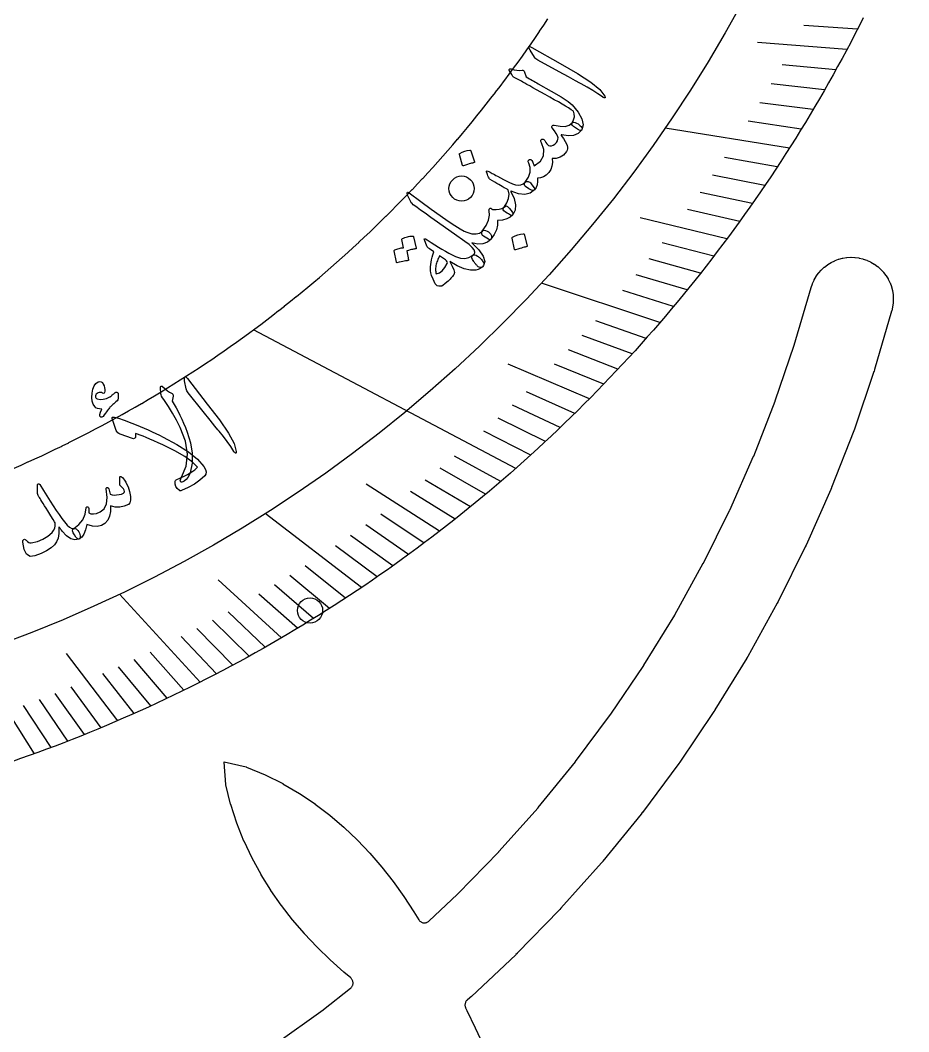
# Model space of a CAD drawing. Header units: millimetres. Extents: x -79 to 79, y -79 to 79.
# Drawn here: x 18.72 to 52.24, y -41.05 to -2.89 of the extents above; entities that cross this region are included whole.
import ezdxf

# ---------------------------------------------------------------- set-up
doc = ezdxf.new("R2010")
doc.units = ezdxf.units.MM
for name, color, linetype in [('CUT_INNER', 6, 'Continuous'), ('ENGRAVE', 7, 'Continuous'), ('ENGRAVE_FINE', 8, 'Continuous'), ('TEXT', 5, 'Continuous')]:
    doc.layers.add(name, color=color, linetype=linetype)

msp = doc.modelspace()

# ---------------------------------------------------------------- linework, layer by layer
at = {"layer": 'CUT_INNER'}
for points in [[(50.5283, -2.8011), (50.3713, -3.1106), (50.2124, -3.4192), (50.0516, -3.7268), (49.889, -4.0334), (49.7244, -4.339), (49.558, -4.6436), (49.3897, -4.9472), (49.2195, -5.2497), (49.0475, -5.5512), (48.8737, -5.8516), (48.698, -6.151), (48.5205, -6.4493), (48.3411, -6.7464), (48.1599, -7.0425), (47.977, -7.3374), (47.7922, -7.6312), (47.6056, -7.9239), (47.4172, -8.2155), (47.227, -8.5058), (47.0351, -8.795), (46.8414, -9.083), (46.6459, -9.3698), (46.4486, -9.6554), (46.2497, -9.9398), (46.0489, -10.223), (45.8465, -10.5049), (45.6423, -10.7856), (45.4364, -11.0651), (45.2288, -11.3432), (45.0194, -11.6201), (44.8084, -11.8957), (44.5957, -12.17), (44.3813, -12.443), (44.1653, -12.7146), (43.9476, -12.9849), (43.7282, -13.2539), (43.5072, -13.5216), (43.2845, -13.7878), (43.0603, -14.0527), (42.8344, -14.3163), (42.6068, -14.5784), (42.3777, -14.8391), (42.147, -15.0984), (41.9147, -15.3563), (41.6808, -15.6128), (41.4454, -15.8678), (41.2084, -16.1214), (40.9698, -16.3735), (40.7297, -16.6242), (40.4881, -16.8734), (40.2449, -17.1211), (40.0002, -17.3672), (39.754, -17.6119), (39.5064, -17.8551), (39.2572, -18.0967), (39.0065, -18.3368), (38.7544, -18.5754), (38.5009, -18.8124), (38.2458, -19.0479), (37.9894, -19.2818), (37.7315, -19.5141), (37.4722, -19.7448), (37.2114, -19.9739), (36.9493, -20.2015), (36.6858, -20.4274), (36.4209, -20.6517), (36.1546, -20.8743), (35.887, -21.0953), (35.618, -21.3147), (35.3477, -21.5324), (35.0761, -21.7485), (34.8031, -21.9629), (34.5288, -22.1756), (34.2532, -22.3866), (33.9763, -22.5959), (33.6982, -22.8036), (33.4188, -23.0095), (33.1381, -23.2137), (32.8562, -23.4161), (32.573, -23.6169), (32.2886, -23.8159), (32.003, -24.0131), (31.7162, -24.2086), (31.4282, -24.4023), (31.139, -24.5943), (30.8486, -24.7845), (30.5571, -24.9728), (30.2644, -25.1594), (29.9706, -25.3442), (29.6757, -25.5272), (29.3796, -25.7084), (29.0825, -25.8878), (28.7842, -26.0653), (28.4849, -26.241), (28.1845, -26.4149), (27.883, -26.5869), (27.5805, -26.757), (27.2769, -26.9253), (26.9723, -27.0918), (26.6667, -27.2563), (26.3601, -27.419), (26.0525, -27.5798), (25.7439, -27.7387), (25.4343, -27.8958), (25.1238, -28.0509), (24.8124, -28.2041), (24.5, -28.3554), (24.1867, -28.5047), (23.8724, -28.6522), (23.5573, -28.7977), (23.2413, -28.9413), (22.9244, -29.0829), (22.6067, -29.2226), (22.2881, -29.3603), (21.9686, -29.4961), (21.6484, -29.6299), (21.3273, -29.7618), (21.0054, -29.8916), (20.6827, -30.0195), (20.3593, -30.1454), (20.0351, -30.2694), (19.7101, -30.3913), (19.3844, -30.5113), (19.0579, -30.6292), (18.7308, -30.7451), (18.4029, -30.8591)], [(18.4922, -19.7845), (18.7507, -19.6708), (18.7521, -19.6702), (19.0099, -19.555), (19.0113, -19.5543), (19.2684, -19.4375), (19.2698, -19.4369), (19.5261, -19.3185), (19.5275, -19.3179), (19.7832, -19.1979), (19.7846, -19.1972), (20.0395, -19.0757), (20.0408, -19.0751), (20.295, -18.952), (20.2964, -18.9513), (20.5498, -18.8267), (20.5511, -18.826), (20.8038, -18.6998), (20.8051, -18.6991), (21.057, -18.5714), (21.0584, -18.5707), (21.3094, -18.4414), (21.3108, -18.4407), (21.561, -18.3099), (21.5624, -18.3092), (21.8118, -18.1768), (21.8132, -18.1761), (22.0618, -18.0422), (22.0632, -18.0415), (22.311, -17.9061), (22.3123, -17.9053), (22.5593, -17.7684), (22.5606, -17.7677), (22.8068, -17.6292), (22.8081, -17.6285), (23.0534, -17.4885), (23.0547, -17.4878), (23.2991, -17.3463), (23.3004, -17.3455), (23.544, -17.2026), (23.5453, -17.2018), (23.788, -17.0574), (23.7893, -17.0566), (24.031, -16.9107), (24.0323, -16.9099), (24.2732, -16.7625), (24.2745, -16.7617), (24.5145, -16.6128), (24.5158, -16.612), (24.7548, -16.4617), (24.7561, -16.4608), (24.9942, -16.309), (24.9955, -16.3082), (25.2327, -16.1549), (25.234, -16.1541), (25.4702, -15.9994), (25.4715, -15.9985), (25.7068, -15.8424), (25.708, -15.8415), (25.9424, -15.6839), (25.9436, -15.683), (26.177, -15.524), (26.1782, -15.5231), (26.4106, -15.3627), (26.4119, -15.3618), (26.6432, -15.1999), (26.6445, -15.199), (26.8749, -15.0357), (26.8761, -15.0348), (27.1055, -14.8701), (27.1067, -14.8692), (27.3351, -14.7031), (27.3363, -14.7022), (27.5636, -14.5346), (27.5649, -14.5337), (27.7912, -14.3648), (27.7924, -14.3639), (28.0177, -14.1936), (28.0189, -14.1927), (28.2431, -14.021), (28.2443, -14.0201), (28.4674, -13.847), (28.4687, -13.8461), (28.6907, -13.6716), (28.6919, -13.6707), (28.913, -13.4949), (28.9142, -13.494), (29.1341, -13.3168), (29.1353, -13.3159), (29.3541, -13.1374), (29.3553, -13.1364), (29.573, -12.9566), (29.5742, -12.9556), (29.7908, -12.7745), (29.792, -12.7735), (30.0075, -12.591), (30.0087, -12.59), (30.2231, -12.4062), (30.2243, -12.4052), (30.4375, -12.2201), (30.4387, -12.2191), (30.6508, -12.0327), (30.6519, -12.0317), (30.8629, -11.844), (30.8641, -11.843), (31.0739, -11.654), (31.075, -11.6529), (31.2837, -11.4627), (31.2848, -11.4616), (31.4923, -11.2701), (31.4934, -11.269), (31.6997, -11.0762), (31.7008, -11.0751), (31.9059, -10.8811), (31.907, -10.88), (32.111, -10.6847), (32.1121, -10.6836), (32.3148, -10.487), (32.3159, -10.4859), (32.5174, -10.2881), (32.5185, -10.287), (32.7188, -10.088), (32.7199, -10.0869), (32.9189, -9.8866), (32.92, -9.8855), (33.1178, -9.684), (33.1189, -9.6829), (33.3155, -9.4802), (33.3166, -9.4791), (33.5119, -9.2751), (33.513, -9.274), (33.707, -9.0689), (33.7081, -9.0678), (33.9009, -8.8615), (33.902, -8.8604), (34.0935, -8.6529), (34.0946, -8.6518), (34.2848, -8.4431), (34.2859, -8.442), (34.4749, -8.2322), (34.4759, -8.231), (34.6636, -8.02), (34.6646, -8.0189), (34.851, -7.8068), (34.852, -7.8056), (35.0371, -7.5924), (35.0381, -7.5912), (35.2219, -7.3768), (35.2229, -7.3756), (35.4054, -7.1601), (35.4064, -7.1589), (35.5875, -6.9423), (35.5885, -6.9411), (35.7683, -6.7234), (35.7693, -6.7222), (35.9478, -6.5034), (35.9487, -6.5022), (36.1259, -6.2823), (36.1268, -6.2811), (36.3026, -6.06), (36.3036, -6.0588), (36.478, -5.8368), (36.4789, -5.8355), (36.652, -5.6124), (36.6529, -5.6112), (36.8246, -5.387), (36.8255, -5.3858), (36.9958, -5.1605), (36.9967, -5.1593), (37.1656, -4.933), (37.1666, -4.9317), (37.3341, -4.7044), (37.335, -4.7032), (37.5011, -4.4748), (37.502, -4.4736), (37.6667, -4.2442), (37.6676, -4.243), (37.8309, -4.0126), (37.8318, -4.0113), (37.9937, -3.7799), (37.9946, -3.7787), (38.155, -3.5463), (38.1559, -3.5451), (38.3149, -3.3117), (38.3158, -3.3104), (38.4734, -3.0761), (38.4743, -3.0749), (38.6304, -2.8396)], [(28.3428, -41.5048), (30.1471, -40.2134), (30.156, -40.2067), (31.1796, -39.4031), (31.1982, -39.3869), (31.2152, -39.369), (31.2302, -39.3495), (31.2433, -39.3286), (31.2543, -39.3065), (31.263, -39.2835), (31.2695, -39.2597), (31.2735, -39.2354), (31.2752, -39.2108), (31.2744, -39.1862), (31.2712, -39.1617), (31.2656, -39.1377), (31.2577, -39.1144), (31.2475, -39.0919), (31.2351, -39.0706), (31.2207, -39.0506), (31.2044, -39.0321), (31.1864, -39.0153), (30.9258, -38.7956), (30.9227, -38.7929), (30.4105, -38.3309), (30.407, -38.3276), (29.9151, -37.8489), (29.9114, -37.8451), (29.4418, -37.3478), (29.438, -37.3436), (28.9926, -36.8261), (28.9887, -36.8214), (28.5691, -36.2822), (28.5652, -36.277), (28.1729, -35.7148), (28.1691, -35.7091), (27.8054, -35.1226), (27.8019, -35.1165), (27.4682, -34.5044), (27.465, -34.498), (27.1629, -33.8588), (27.1599, -33.852), (26.8916, -33.1841), (26.8889, -33.1766), (26.6589, -32.4769), (26.6562, -32.4676), (26.4748, -31.7273), (26.4738, -31.7221), (26.4732, -31.717), (26.4117, -30.8738), (26.4116, -30.868), (26.4173, -30.869), (27.2416, -31.0565), (27.2467, -31.0579), (27.2516, -31.0597), (27.9563, -31.3503), (27.9651, -31.3543), (28.6222, -31.6868), (28.6292, -31.6907), (29.2492, -32.0563), (29.2555, -32.0603), (29.842, -32.455), (29.8478, -32.4592), (30.4029, -32.8811), (30.4084, -32.8855), (30.9336, -33.3332), (30.9386, -33.3377), (31.4355, -33.8101), (31.4401, -33.8147), (31.91, -34.3106), (31.9141, -34.3151), (32.3587, -34.8333), (32.3624, -34.8377), (32.7834, -35.3767), (32.7866, -35.3809), (33.186, -35.9392), (33.1887, -35.9431), (33.5685, -36.5189), (33.5707, -36.5225), (33.753, -36.82), (33.7669, -36.8404), (33.7827, -36.8592), (33.8003, -36.8765), (33.8196, -36.8919), (33.8402, -36.9054), (33.8621, -36.9167), (33.885, -36.9259), (33.9087, -36.9327), (33.9329, -36.9372), (33.9575, -36.9393), (33.9821, -36.9389), (34.0066, -36.9361), (34.0307, -36.9309), (34.0542, -36.9234), (34.0768, -36.9136), (34.0983, -36.9016), (34.1186, -36.8876), (34.1374, -36.8716), (35.2177, -35.8563), (35.2256, -35.8486), (36.7736, -34.2588), (36.7811, -34.2507), (38.257, -32.5939), (38.2642, -32.5855), (39.6652, -30.8648), (39.672, -30.8561), (40.9953, -29.075), (41.0017, -29.0659), (42.2446, -27.2279), (42.2506, -27.2185), (43.4108, -25.3272), (43.4164, -25.3176), (44.4916, -23.3766), (44.4967, -23.3668), (45.4847, -21.38), (45.4894, -21.37), (46.3883, -19.3414), (46.3926, -19.3311), (47.2006, -17.2646), (47.2044, -17.2542), (47.92, -15.1539), (47.9233, -15.1433), (48.5555, -12.9772), (48.5574, -12.9714), (48.6052, -12.8332), (48.6098, -12.8218), (48.6696, -12.6917), (48.6753, -12.6809), (48.7476, -12.5573), (48.7543, -12.547), (48.8384, -12.4311), (48.8461, -12.4216), (48.9411, -12.3145), (48.9497, -12.3057), (49.0547, -12.2085), (49.0641, -12.2006), (49.1782, -12.1141), (49.1883, -12.1072), (49.3104, -12.0323), (49.3211, -12.0264), (49.4499, -11.9638), (49.4612, -11.959), (49.5954, -11.9093), (49.6071, -11.9057), (49.7456, -11.8694), (49.7576, -11.8669), (49.899, -11.8444), (49.9112, -11.8431), (50.0541, -11.8345), (50.0664, -11.8344), (50.2095, -11.8399), (50.2217, -11.841), (50.3635, -11.8605), (50.3756, -11.8628), (50.5148, -11.8961), (50.5266, -11.8995), (50.6619, -11.9463), (50.6732, -11.9509), (50.8033, -12.0108), (50.8142, -12.0164), (50.9378, -12.0887), (50.948, -12.0954), (51.0639, -12.1795), (51.0735, -12.1872), (51.1806, -12.2822), (51.1893, -12.2908), (51.2866, -12.3958), (51.2945, -12.4052), (51.381, -12.5193), (51.3879, -12.5295), (51.4628, -12.6515), (51.4687, -12.6622), (51.5312, -12.791), (51.536, -12.8023), (51.5857, -12.9366), (51.5894, -12.9483), (51.6256, -13.0868), (51.6281, -13.0988), (51.6506, -13.2402), (51.652, -13.2523), (51.6605, -13.3953), (51.6606, -13.4075), (51.6551, -13.5506), (51.654, -13.5628), (51.6345, -13.7046), (51.6323, -13.7167), (51.5982, -13.8589), (51.5967, -13.8648), (50.9534, -16.0687), (50.9526, -16.0713), (50.9323, -16.1357), (50.9314, -16.1383), (50.1905, -18.3131), (50.1896, -18.3157), (50.1664, -18.3791), (50.1654, -18.3817), (49.3287, -20.5214), (49.3277, -20.524), (49.3017, -20.5863), (49.3006, -20.5888), (48.3699, -22.6893), (48.3687, -22.6919), (48.34, -22.753), (48.3388, -22.7555), (47.3158, -24.8126), (47.3146, -24.8151), (47.2832, -24.8748), (47.2818, -24.8773), (46.1686, -26.887), (46.1672, -26.8894), (46.1332, -26.9477), (46.1318, -26.9501), (44.9305, -28.9085), (44.929, -28.9109), (44.8925, -28.9676), (44.8909, -28.9699), (43.6039, -30.8731), (43.6024, -30.8754), (43.5633, -30.9304), (43.5617, -30.9327), (42.1915, -32.7769), (42.1899, -32.7791), (42.1484, -32.8324), (42.1467, -32.8346), (40.6961, -34.6162), (40.6943, -34.6183), (40.6505, -34.6697), (40.6487, -34.6718), (39.1205, -36.3873), (39.1187, -36.3894), (39.0726, -36.4388), (39.0707, -36.4408), (37.4679, -38.0868), (37.466, -38.0888), (37.4178, -38.1361), (37.4158, -38.138), (35.7416, -39.7113), (35.7396, -39.7132), (35.6893, -39.7583), (35.6873, -39.7602), (35.584, -39.8489), (35.5658, -39.8663), (35.5493, -39.8854), (35.5349, -39.9061), (35.5227, -39.9281), (35.5127, -39.9513), (35.5051, -39.9753), (35.5, -40), (35.4974, -40.0251), (35.4973, -40.0503), (35.4997, -40.0754), (35.5047, -40.1001), (35.5121, -40.1242), (35.522, -40.1474), (35.5707, -40.2481), (35.8766, -40.8936), (36.1785, -41.5424)]]:
    msp.add_lwpolyline(points, dxfattribs=at)
at = {"layer": 'ENGRAVE'}
for points in [[(47.7392, -7.7147), (43.0564, -6.9579)], [(42.8531, -14.2946), (38.3879, -12.8051)], [(37.4135, -19.7966), (27.5242, -14.5639)], [(19.2515, -30.5596), (13.6042, -21.5952)], [(31.5904, -24.2935), (27.959, -21.5009)], [(25.507, -27.8591), (22.4641, -24.5356)]]:
    msp.add_lwpolyline(points, dxfattribs=at)
for centre, radius in [((0, 22.6319), 52.2438), ((35.3705, -9.2421), 0.4752), ((29.6511, -25.1551), 0.4752)]:
    msp.add_circle(centre, radius, dxfattribs=at)
at = {"layer": 'ENGRAVE_FINE'}
for points in [[(50.313, -3.2244), (48.2893, -3.0947)], [(49.906, -4.0015), (46.53, -3.7308)], [(49.4898, -4.7671), (47.4723, -4.5728)], [(49.0648, -5.5212), (47.0512, -5.2947)], [(48.6311, -6.2638), (46.6223, -6.0051)], [(48.1892, -6.995), (46.1856, -6.7041)], [(47.2815, -8.423), (45.2903, -8.0683)], [(46.8163, -9.12), (44.8322, -8.7335)], [(46.3438, -9.8057), (44.3674, -9.3875)], [(45.8644, -10.4802), (43.8963, -10.0305)], [(45.3781, -11.1435), (42.1058, -10.3399)], [(44.8853, -11.7957), (42.9356, -11.2833)], [(44.3862, -12.4368), (42.4466, -11.8934)], [(43.881, -13.067), (41.9521, -12.4926)], [(43.3699, -13.6862), (41.4523, -13.0811)], [(42.3308, -14.8921), (40.4376, -14.2261)], [(41.8032, -15.479), (39.9231, -14.7828)], [(41.2706, -16.0552), (39.404, -15.329)], [(40.1906, -17.1759), (37.1222, -15.8646)], [(40.733, -16.6208), (38.8806, -15.865)], [(39.6437, -17.7206), (37.8214, -16.9061)], [(39.0924, -18.255), (37.286, -17.4114)], [(38.5368, -18.779), (36.7468, -17.9067)], [(37.9771, -19.2929), (36.2041, -18.3922)], [(36.8461, -20.2903), (35.1086, -19.3335)], [(36.275, -20.774), (34.5561, -19.7896)], [(34.5412, -22.166), (31.7702, -20.3877)], [(35.7005, -21.2478), (34.0006, -20.2361)], [(35.1225, -21.7118), (33.4423, -20.6731)], [(33.9569, -22.6106), (32.3174, -21.5189)], [(33.3695, -23.0455), (31.7512, -21.9279)], [(32.7792, -23.471), (31.1825, -22.3277)], [(32.1861, -23.8869), (30.6115, -22.7184)], [(30.992, -24.6908), (29.4631, -23.4727)], [(28.575, -26.1884), (26.1852, -23.9982)], [(30.3913, -25.0789), (28.8858, -23.8366)], [(29.7881, -25.4578), (28.3066, -24.1917)], [(29.1826, -25.8276), (27.7256, -24.5381)], [(27.3535, -26.8831), (25.9723, -25.5257)], [(27.9652, -26.5402), (26.5583, -25.205)], [(26.7398, -27.2172), (25.3847, -25.8379)], [(26.1243, -27.5425), (24.7958, -26.1419)], [(22.3963, -29.3138), (20.4597, -26.779)], [(24.2673, -28.4665), (23.0208, -27.0043)], [(24.8879, -28.1671), (23.6137, -26.725)], [(23.6451, -28.7574), (22.4267, -27.2756)], [(23.0214, -29.0398), (21.8315, -27.5388)], [(21.7698, -29.5794), (20.6379, -28.0414)], [(20.513, -30.0859), (19.4405, -28.5128)], [(21.142, -29.8368), (20.0396, -28.281)], [(19.8828, -30.3268), (18.8404, -28.7369)]]:
    msp.add_lwpolyline(points, dxfattribs=at)
at = {"layer": 'TEXT'}
for points in [[(37.9569, -4.0269), (37.9074, -3.9369), (37.9017, -3.8886), (37.9399, -3.8818), (38.0221, -3.9164), (39.0867, -4.5235), (39.7405, -4.8954), (40.2411, -5.2236), (40.5876, -5.5098), (40.779, -5.7548), (40.7894, -5.7825), (40.7916, -5.8022), (40.7857, -5.814), (40.7716, -5.8177), (40.7546, -5.8166), (40.7354, -5.811), (40.714, -5.8007), (40.6906, -5.7859), (40.5137, -5.6623), (40.3203, -5.5395), (40.1105, -5.4173), (39.8844, -5.2956), (39.8261, -5.2628), (39.6675, -5.1755), (39.4088, -5.0335), (39.0503, -4.8365), (38.2521, -4.4037), (38.2115, -4.378), (38.1768, -4.3505), (38.1479, -4.3213), (38.1248, -4.2904)], [(37.3098, -5.009), (37.2635, -4.9349), (37.2264, -4.8767), (37.1986, -4.8341), (37.1802, -4.8072), (37.1693, -4.789), (37.1643, -4.7721), (37.1652, -4.7567), (37.172, -4.7427), (37.1849, -4.7305), (37.2009, -4.7244), (37.2203, -4.7244), (37.2429, -4.7304), (37.3522, -4.762), (37.4577, -4.7809), (37.5592, -4.7871), (37.6567, -4.7807), (37.6864, -4.7806), (37.7113, -4.7925), (37.7313, -4.8162), (37.7465, -4.852), (37.8094, -5.0279), (37.8694, -5.0629), (37.9284, -5.0972), (37.9865, -5.1307), (38.0435, -5.1634), (38.0996, -5.1954), (38.1546, -5.2267), (38.2087, -5.2572), (38.2618, -5.2869), (38.7533, -5.5619), (39.1313, -5.7854), (39.3952, -5.9583), (39.5447, -6.081), (39.7723, -6.3635), (39.908, -6.6164), (39.9517, -6.8393), (39.9034, -7.0316), (39.9004, -7.0356), (39.8974, -7.0397), (39.8943, -7.0438), (39.8913, -7.0478), (39.8508, -7.0553), (39.7878, -7.0325), (39.7024, -6.9794), (39.5944, -6.8961), (39.5567, -6.8621), (39.5358, -6.8288), (39.5314, -6.7961), (39.5436, -6.7641), (39.5993, -6.6465), (39.6255, -6.5339), (39.6222, -6.4264), (39.5895, -6.324), (39.5029, -6.2658), (39.4026, -6.2019), (39.2888, -6.1323), (39.1614, -6.0569), (39.0213, -5.9759), (38.869, -5.8892), (38.7046, -5.7969), (38.5281, -5.6989), (38.3557, -5.6012), (38.2006, -5.5136), (38.0626, -5.4364), (37.9418, -5.3693), (37.8385, -5.3121), (37.753, -5.2643), (37.6854, -5.2259), (37.6356, -5.1968), (37.379, -5.0662), (37.3556, -5.0507), (37.3363, -5.036), (37.321, -5.0221), (37.3098, -5.009)], [(37.9056, -8.2835), (37.8944, -8.2543), (37.8884, -8.2277), (37.8875, -8.2037), (37.8917, -8.1822), (37.9008, -8.1646), (37.9144, -8.1524), (37.9325, -8.1454), (37.9551, -8.1437), (37.9791, -8.1491), (38.0015, -8.1636), (38.0221, -8.1871), (38.041, -8.2197), (38.0485, -8.2386), (38.0568, -8.2575), (38.0657, -8.2767), (38.0753, -8.296), (38.085, -8.3157), (38.094, -8.3362), (38.1025, -8.3574), (38.1103, -8.3793), (38.3423, -8.2058), (38.4657, -8.0034), (38.4799, -7.7735), (38.385, -7.5171), (38.3731, -7.4884), (38.366, -7.4626), (38.3637, -7.4399), (38.3662, -7.4201), (38.3746, -7.4022), (38.3872, -7.3891), (38.4039, -7.3809), (38.4248, -7.3774), (38.4471, -7.3803), (38.4681, -7.3908), (38.4879, -7.4089), (38.5064, -7.4348), (38.5488, -7.5004), (38.5872, -7.5519), (38.6217, -7.5892), (38.6522, -7.6123), (38.7058, -7.6323), (38.763, -7.6304), (38.8238, -7.6066), (38.8882, -7.5608), (38.9465, -7.5018), (38.986, -7.4426), (39.0066, -7.3831), (39.0084, -7.3235), (38.9888, -7.2555), (38.9451, -7.1707), (38.8773, -7.0693), (38.7853, -6.9512), (38.7748, -6.9362), (38.772, -6.9192), (38.777, -6.9003), (38.7897, -6.8795), (38.8068, -6.8612), (38.8248, -6.8499), (38.8437, -6.8455), (38.8636, -6.8481), (39.0855, -6.894), (39.2734, -6.8945), (39.4272, -6.8498), (39.5466, -6.76), (39.5744, -6.7435), (39.6108, -6.7403), (39.6559, -6.7506), (39.7096, -6.7743), (39.7649, -6.8039), (39.8115, -6.8356), (39.8495, -6.8696), (39.8788, -6.9059), (39.9022, -6.9438), (39.9147, -6.9767), (39.9161, -7.0046), (39.9064, -7.0275), (39.7656, -7.1646), (39.592, -7.2417), (39.3859, -7.2586), (39.1479, -7.2151), (39.1357, -7.2126), (39.1291, -7.2151), (39.1281, -7.2226), (39.1326, -7.2351), (39.2169, -7.3581), (39.2823, -7.4638), (39.3288, -7.552), (39.3565, -7.6228), (39.3672, -7.685), (39.3657, -7.7435), (39.3521, -7.7984), (39.3263, -7.8495), (39.2138, -7.9763), (39.0857, -8.0626), (38.9424, -8.1083), (38.7841, -8.1132), (38.7977, -8.2573), (38.7813, -8.3926), (38.7351, -8.5189), (38.659, -8.636), (38.5655, -8.7321), (38.4637, -8.7993), (38.3539, -8.8375), (38.2362, -8.8468), (38.238, -8.9783), (38.2186, -9.0968), (38.1783, -9.2022), (38.117, -9.2945), (38.0731, -9.3144), (38.0034, -9.3001), (37.9079, -9.2517), (37.7866, -9.169), (37.756, -9.1362), (37.7436, -9.0982), (37.7493, -9.055), (37.7733, -9.0066), (37.8914, -8.8096), (37.9526, -8.6231), (37.9572, -8.4477), (37.9056, -8.2835)], [(35.2886, -7.9515), (35.2878, -7.943), (35.2904, -7.9342), (35.2965, -7.9253), (35.306, -7.9162), (35.3963, -7.8717), (35.4896, -7.8367), (35.5861, -7.8112), (35.6857, -7.7952), (35.6982, -7.796), (35.7079, -7.7999), (35.7149, -7.8071), (35.7192, -7.8174), (35.8596, -8.2355), (35.8609, -8.2478), (35.8555, -8.2574), (35.8433, -8.2645), (35.8243, -8.2688), (35.8079, -8.2726), (35.7826, -8.2791), (35.7484, -8.2882), (35.7053, -8.2999), (35.6529, -8.3147), (35.5908, -8.333), (35.519, -8.3547), (35.4376, -8.3797), (35.4256, -8.382), (35.4168, -8.3807), (35.4112, -8.3758), (35.4088, -8.3673)], [(36.4432, -8.8937), (36.4273, -8.8783), (36.4092, -8.8512), (36.3887, -8.8124), (36.366, -8.762), (36.3462, -8.7121), (36.3306, -8.6716), (36.3192, -8.6404), (36.3121, -8.6185), (36.3151, -8.5912), (36.3298, -8.5789), (36.3563, -8.5815), (36.3946, -8.5991), (36.4192, -8.6127), (36.4488, -8.6286), (36.4834, -8.6468), (36.5231, -8.6673), (36.5671, -8.6903), (36.615, -8.716), (36.6666, -8.7446), (36.7219, -8.7759), (36.9578, -8.9006), (37.1497, -8.996), (37.2976, -9.0624), (37.4013, -9.1), (37.5073, -9.1151), (37.6047, -9.1046), (37.6934, -9.0684), (37.7733, -9.0066), (37.7958, -8.9885), (37.8206, -8.9773), (37.8477, -8.9729), (37.8773, -8.9754), (37.9105, -8.9851), (37.9418, -9.003), (37.9712, -9.0291), (37.9985, -9.0634), (38.0638, -9.1484), (38.1054, -9.2153), (38.1231, -9.264), (38.117, -9.2945), (37.9543, -9.4208), (37.7545, -9.471), (37.5184, -9.4452), (37.2463, -9.3431), (37.2359, -9.3404), (37.2301, -9.3409), (37.2291, -9.3445), (37.2327, -9.3513), (37.3537, -9.6154), (37.4068, -9.8509), (37.3921, -10.0573), (37.3099, -10.2341), (37.2945, -10.2488), (37.2746, -10.2554), (37.2502, -10.2538), (37.2215, -10.244), (37.1844, -10.2252), (37.1391, -10.1999), (37.0854, -10.1681), (37.0233, -10.1296), (36.9692, -10.0851), (36.9429, -10.0382), (36.9443, -9.9891), (36.9735, -9.9377), (37.0825, -9.7762), (37.1448, -9.6151), (37.1604, -9.4548), (37.1295, -9.2956), (37.1184, -9.2836), (37.0901, -9.265), (37.0444, -9.2397), (36.9815, -9.2078), (36.9426, -9.1881), (36.8956, -9.1625), (36.8404, -9.1312), (36.7771, -9.094), (36.7057, -9.0514), (36.6262, -9.0038), (36.5388, -8.9512), (36.4432, -8.8937)], [(35.8292, -11.993), (35.7846, -11.9146), (35.7623, -11.8507), (35.7623, -11.8014), (35.7845, -11.7666), (35.8258, -11.7294), (35.8547, -11.6952), (35.8712, -11.6641), (35.8752, -11.6359), (35.8467, -11.5536), (35.7739, -11.4589), (35.657, -11.3518), (35.4961, -11.2322), (35.1093, -10.9637), (34.7659, -10.7235), (34.4658, -10.5118), (34.2086, -10.3291), (33.9941, -10.1757), (33.8217, -10.0521), (33.6914, -9.9584), (33.603, -9.8948), (33.5468, -9.8503), (33.5025, -9.8107), (33.4699, -9.7758), (33.4491, -9.7458), (33.3352, -9.4908), (33.3202, -9.4206), (33.3242, -9.3819), (33.3472, -9.3746), (33.3893, -9.3986), (33.83, -9.7283), (34.2231, -10.0161), (34.5683, -10.2625), (34.8654, -10.4677), (35.1139, -10.6326), (35.3135, -10.758), (35.464, -10.8442), (35.5653, -10.8914), (35.7559, -10.9433), (35.9177, -10.9527), (36.0505, -10.9199), (36.1541, -10.8449), (36.1872, -10.8215), (36.2283, -10.8142), (36.2776, -10.8228), (36.335, -10.8474), (36.3821, -10.8766), (36.4224, -10.9124), (36.4557, -10.9548), (36.4822, -11.0037), (36.4981, -11.0507), (36.5036, -11.0907), (36.4986, -11.1237), (36.4831, -11.1495), (36.3421, -11.2619), (36.1748, -11.3232), (35.9815, -11.3332), (35.7626, -11.2918), (36.0257, -11.5583), (36.186, -11.79), (36.2433, -11.9871), (36.1975, -12.1493), (36.174, -12.1801), (36.1495, -12.2028), (36.1241, -12.2174), (36.0978, -12.2241), (36.0652, -12.2233), (36.0317, -12.2118), (35.9973, -12.1896), (35.9619, -12.1568), (35.9441, -12.136), (35.9265, -12.1154), (35.9092, -12.0951), (35.892, -12.075), (35.8753, -12.0548), (35.8593, -12.0345), (35.8439, -12.0139), (35.8292, -11.993)], [(36.9735, -9.9377), (37.0094, -9.9162), (37.0388, -9.903), (37.0616, -9.8983), (37.0778, -9.9021), (37.0971, -9.914), (37.1185, -9.9311), (37.1421, -9.9534), (37.1676, -9.9809), (37.245, -10.0745), (37.2945, -10.1479), (37.3161, -10.2011), (37.3099, -10.2341), (37.205, -10.3242), (37.0714, -10.3888), (36.9095, -10.4275), (36.7194, -10.4401), (36.7226, -10.6182), (36.6838, -10.7967), (36.6028, -10.9752), (36.4797, -11.1533), (36.4605, -11.1671), (36.4375, -11.1713), (36.4107, -11.1659), (36.38, -11.1508), (36.1992, -11.038), (36.1791, -11.0253), (36.1619, -11.0068), (36.1477, -10.9823), (36.1363, -10.952), (36.1312, -10.9245), (36.132, -10.8981), (36.1384, -10.8728), (36.1507, -10.8486), (36.2953, -10.6365), (36.3862, -10.4372), (36.4236, -10.2512), (36.4079, -10.0788), (36.4041, -10.0569), (36.4057, -10.0365), (36.4126, -10.0176), (36.4249, -10.0001), (36.4401, -9.9873), (36.4557, -9.9825), (36.4718, -9.9855), (36.4883, -9.9965), (36.5026, -10.0085), (36.516, -10.0179), (36.5283, -10.0247), (36.5395, -10.0289), (36.6706, -10.033), (36.7867, -10.0192), (36.8877, -9.9874), (36.9735, -9.9377)], [(33.1148, -11.1633), (33.1148, -11.1546), (33.1182, -11.1461), (33.1251, -11.1376), (33.1354, -11.1291), (33.1822, -11.1089), (33.2292, -11.091), (33.2765, -11.0755), (33.324, -11.0623), (33.3722, -11.0514), (33.4215, -11.0428), (33.4719, -11.0366), (33.5234, -11.0328), (33.536, -11.0347), (33.5461, -11.0401), (33.5536, -11.0489), (33.5585, -11.0611), (33.6588, -11.4948), (33.6578, -11.5028), (33.651, -11.5095), (33.6386, -11.5147), (33.6205, -11.5186), (33.6064, -11.5195), (33.5851, -11.5228), (33.5567, -11.5283), (33.521, -11.536), (33.4778, -11.5459), (33.4264, -11.5581), (33.367, -11.5723), (33.2996, -11.5887), (33.3707, -11.9291), (33.3708, -11.9416), (33.3644, -11.9508), (33.3514, -11.9568), (33.332, -11.9596), (33.3151, -11.962), (33.2891, -11.9663), (33.2538, -11.9725), (33.2094, -11.9806), (33.1554, -11.991), (33.0913, -12.0041), (33.0171, -12.0197), (32.9329, -12.038), (32.9222, -12.0378), (32.9147, -12.0347), (32.9102, -12.0286), (32.9088, -12.0197), (32.83, -11.5921), (32.83, -11.5834), (32.8336, -11.5749), (32.8405, -11.5664), (32.851, -11.5581), (32.8896, -11.5398), (32.9289, -11.5238), (32.9688, -11.5102), (33.0093, -11.4989), (33.0503, -11.4899), (33.0914, -11.4827), (33.1328, -11.4774), (33.1745, -11.4741)], [(37.2738, -11.1122), (37.2735, -11.1032), (37.2768, -11.0941), (37.2836, -11.0847), (37.294, -11.075), (37.39, -11.0272), (37.4885, -10.9892), (37.5897, -10.9612), (37.6936, -10.943), (37.7064, -10.9436), (37.7162, -10.9476), (37.723, -10.9549), (37.7268, -10.9656), (37.8467, -11.3994), (37.8473, -11.4122), (37.8411, -11.4224), (37.8281, -11.4299), (37.8082, -11.4347), (37.791, -11.4389), (37.7645, -11.446), (37.7286, -11.456), (37.6834, -11.4689), (37.6284, -11.4851), (37.5631, -11.5051), (37.4877, -11.5288), (37.402, -11.5562), (37.3895, -11.5588), (37.3805, -11.5575), (37.375, -11.5525), (37.373, -11.5436)], [(35.1361, -11.7981), (35.3256, -11.863), (35.4971, -11.8794), (35.6501, -11.8472), (35.7845, -11.7666), (35.8227, -11.7457), (35.8669, -11.7419), (35.917, -11.7553), (35.9732, -11.7858), (35.9999, -11.8052), (36.0262, -11.8259), (36.052, -11.848), (36.0774, -11.8714), (36.1018, -11.8964), (36.1243, -11.9233), (36.1451, -11.952), (36.1641, -11.9826), (36.1922, -12.0361), (36.2078, -12.0811), (36.2107, -12.1176), (36.201, -12.1456), (36.1417, -12.2073), (36.0738, -12.2561), (35.9973, -12.2921), (35.9123, -12.3152), (35.7057, -12.3179), (35.4714, -12.2654), (35.2098, -12.1578), (34.9209, -11.995), (35.0208, -12.1632), (35.0796, -12.3019), (35.0976, -12.4108), (35.0747, -12.4901), (35.0519, -12.5226), (35.0265, -12.5557), (34.9987, -12.5895), (34.9684, -12.624), (34.9354, -12.6593), (34.8994, -12.6958), (34.8605, -12.7333), (34.8187, -12.7718), (34.7393, -12.8402), (34.6743, -12.8889), (34.624, -12.918), (34.5882, -12.9276), (34.5135, -12.9264), (34.4528, -12.9097), (34.4063, -12.8776), (34.3739, -12.8301), (34.2966, -12.6587), (34.2408, -12.5218), (34.2068, -12.4193), (34.1947, -12.351), (34.193, -12.2734), (34.1964, -12.1924), (34.2051, -12.108), (34.2188, -12.0201), (34.2377, -11.9287), (34.2616, -11.8339), (34.2906, -11.7356), (34.3246, -11.6338), (34.1626, -11.514), (34.144, -11.4986), (34.127, -11.4844), (34.1115, -11.4713), (34.0975, -11.4593), (34.0855, -11.448), (34.0759, -11.4369), (34.0687, -11.426), (34.064, -11.4153), (33.9675, -11.1805), (33.9594, -11.1445), (33.9747, -11.1308), (34.0135, -11.1396), (34.0756, -11.1706), (34.2172, -11.2711), (34.3565, -11.365), (34.4934, -11.4523), (34.628, -11.5332), (34.7598, -11.6079), (34.8884, -11.677), (35.0139, -11.7404), (35.1361, -11.7981)], [(34.5431, -11.7816), (34.5255, -11.8142), (34.5079, -11.8485), (34.4903, -11.8846), (34.4727, -11.9225), (34.4559, -11.9626), (34.4408, -12.0053), (34.4274, -12.0506), (34.4157, -12.0986), (34.4046, -12.146), (34.3965, -12.1929), (34.3915, -12.2394), (34.3895, -12.2855), (34.3908, -12.331), (34.3956, -12.3756), (34.4039, -12.4194), (34.4158, -12.4623), (34.5335, -12.4187), (34.6418, -12.3393), (34.7404, -12.2242), (34.8289, -12.0735), (34.8345, -12.0418), (34.8264, -12.0072), (34.8045, -11.9696), (34.769, -11.9289)], [(24.9212, -16.4878), (24.9097, -16.3858), (24.9229, -16.3389), (24.9608, -16.3472), (25.0235, -16.4106), (25.7762, -17.3778), (26.2387, -17.9709), (26.5764, -18.4652), (26.7875, -18.8619), (26.871, -19.1615), (26.87, -19.191), (26.8645, -19.21), (26.8546, -19.2186), (26.8402, -19.2168), (26.8248, -19.2092), (26.8092, -19.1967), (26.7934, -19.1791), (26.7774, -19.1564), (26.661, -18.9747), (26.5291, -18.7875), (26.3817, -18.5945), (26.2192, -18.3958), (26.1778, -18.3432), (26.0645, -18.202), (25.8795, -17.9721), (25.6231, -17.6532), (25.0503, -16.9487), (25.0227, -16.9095), (25.001, -16.8708), (24.9854, -16.8328), (24.9759, -16.7954)], [(22.3768, -17.2444), (22.3297, -17.2848), (22.286, -17.3224), (22.2458, -17.3572), (22.209, -17.3894), (22.1762, -17.419), (22.1476, -17.4462), (22.1234, -17.4709), (22.1035, -17.4933), (22.0839, -17.5171), (22.0605, -17.5461), (22.0332, -17.5804), (22.0022, -17.6199), (21.9674, -17.665), (21.929, -17.7158), (21.887, -17.7724), (21.8414, -17.8348), (21.8211, -17.8571), (21.7996, -17.8687), (21.7771, -17.8695), (21.7534, -17.8596), (21.7218, -17.8211), (21.7188, -17.758), (21.7443, -17.6703), (21.7981, -17.558), (21.7082, -17.5536), (21.6329, -17.5369), (21.5724, -17.5079), (21.5266, -17.4668), (21.4713, -17.3724), (21.4371, -17.2561), (21.4237, -17.118), (21.4309, -16.9581), (21.4582, -16.8033), (21.5057, -16.6806), (21.5735, -16.5897), (21.6619, -16.5307), (21.7215, -16.5162), (21.773, -16.526), (21.8166, -16.5602), (21.8522, -16.6188), (21.8792, -16.6886), (21.8971, -16.7563), (21.9059, -16.8219), (21.9056, -16.8855), (21.8972, -16.9346), (21.8803, -16.9636), (21.8547, -16.9723), (21.8207, -16.9608), (21.7774, -16.9395), (21.7352, -16.9297), (21.694, -16.9314), (21.6539, -16.9444), (21.6158, -16.9653), (21.5869, -16.9924), (21.5674, -17.0257), (21.5571, -17.0653), (21.5563, -17.1068), (21.567, -17.1393), (21.5892, -17.1627), (21.623, -17.1769), (21.7308, -17.1959), (21.8463, -17.1898), (21.9695, -17.1586), (22.1001, -17.1023), (22.1107, -17.0959), (22.122, -17.0879), (22.1342, -17.0785), (22.1472, -17.0675), (22.1611, -17.0553), (22.1761, -17.0421), (22.1923, -17.0278), (22.2095, -17.0127), (22.2284, -16.9965), (22.2454, -16.9818), (22.2606, -16.9685), (22.2738, -16.9566), (22.2856, -16.9462), (22.2963, -16.9375), (22.306, -16.9304), (22.3146, -16.925), (22.3323, -16.9175), (22.3492, -16.9155), (22.3651, -16.919), (22.3802, -16.928), (22.3922, -16.938), (22.4014, -16.9489), (22.4077, -16.9607), (22.4112, -16.9734), (22.4164, -17.0742), (22.4124, -17.153), (22.3992, -17.2097), (22.3768, -17.2444)], [(25.1325, -19.9577), (25.0976, -20.0546), (25.0473, -20.1393), (24.9816, -20.212), (24.9007, -20.2724), (24.8493, -20.2986), (24.809, -20.3111), (24.7798, -20.31), (24.7618, -20.2952), (24.7544, -20.2671), (24.7594, -20.2304), (24.777, -20.185), (24.8069, -20.131), (24.9842, -19.7138), (25.0341, -19.2615), (24.9578, -18.7753), (24.7569, -18.2553), (24.6178, -17.9817), (24.468, -17.7154), (24.3076, -17.4561), (24.1369, -17.2038), (24.0875, -17.1308), (24.0519, -17.0704), (24.0303, -17.0227), (24.0226, -16.9877), (24.0203, -16.9367), (24.018, -16.8914), (24.0158, -16.8519), (24.0136, -16.8183), (24.0117, -16.7903), (24.0104, -16.7677), (24.0096, -16.7507), (24.0095, -16.7391), (24.0129, -16.7221), (24.0185, -16.7088), (24.0265, -16.6992), (24.0367, -16.6933), (24.0523, -16.6907), (24.0659, -16.6915), (24.0775, -16.6957), (24.087, -16.7034), (24.186, -16.7972), (24.2718, -16.8692), (24.3443, -16.9192), (24.4035, -16.9475), (24.4471, -16.9667), (24.4754, -16.9939), (24.4883, -17.029), (24.486, -17.0722), (24.4478, -17.2653), (24.524, -17.3853), (24.5986, -17.5125), (24.6716, -17.6469), (24.7429, -17.7885), (24.813, -17.9375), (24.8821, -18.0939), (24.9502, -18.2579), (25.0173, -18.4294), (25.1412, -18.8326), (25.2021, -19.2217), (25.1994, -19.5969), (25.1325, -19.9577)], [(24.6027, -20.2315), (24.7606, -20.158), (24.9017, -20.0881), (25.0261, -20.022), (25.1338, -19.9599), (25.2253, -19.902), (25.301, -19.8484), (25.3611, -19.7994), (25.4054, -19.7549), (25.2133, -19.5571), (24.9295, -19.3513), (24.5555, -19.1362), (24.0927, -18.9096), (23.9174, -18.8288), (23.7555, -18.7554), (23.607, -18.6896), (23.4719, -18.6313), (23.3501, -18.581), (23.2417, -18.5391), (23.1467, -18.5056), (23.065, -18.4806), (23.0652, -18.629), (23.046, -18.6576), (23.0211, -18.6736), (22.9905, -18.6771), (22.9544, -18.668), (22.486, -18.5052), (22.4382, -18.4812), (22.3984, -18.4494), (22.3666, -18.4097), (22.3426, -18.3621), (22.1933, -17.9498), (22.184, -17.9201), (22.1816, -17.8966), (22.1859, -17.8793), (22.197, -17.8682), (22.274, -17.8626), (22.4206, -17.8973), (22.6373, -17.9717), (22.9251, -18.085), (23.0861, -18.1505), (23.2433, -18.2161), (23.3968, -18.2818), (23.5465, -18.3476), (23.6924, -18.4136), (23.8344, -18.4799), (23.9726, -18.5463), (24.1068, -18.6131), (24.6316, -18.8985), (25.0635, -19.1772), (25.4003, -19.4517), (25.6402, -19.7239), (25.7019, -19.8326), (25.7294, -19.9276), (25.7227, -20.0092), (25.6816, -20.0772), (25.4975, -20.2417), (25.2892, -20.3887), (25.0571, -20.5178), (24.8014, -20.6287), (24.7773, -20.6379), (24.7561, -20.6418), (24.7377, -20.6404), (24.7222, -20.6339), (24.6427, -20.5606), (24.5899, -20.4814), (24.5636, -20.3964), (24.5637, -20.3056), (24.5691, -20.2756), (24.5774, -20.2532), (24.5886, -20.2386), (24.6027, -20.2315)], [(22.4804, -20.1192), (22.4864, -20.1076), (22.4988, -20.1039), (22.5174, -20.1082), (22.5423, -20.1204), (22.5756, -20.1458), (22.6126, -20.1875), (22.6534, -20.2455), (22.698, -20.3199), (22.7453, -20.4062), (22.7854, -20.4934), (22.8183, -20.5817), (22.8439, -20.671), (22.8771, -20.8534), (22.8811, -20.9948), (22.8562, -21.095), (22.8024, -21.154), (22.6402, -21.2265), (22.4734, -21.2608), (22.3023, -21.2568), (22.1273, -21.2146), (22.1259, -21.4213), (22.0899, -21.5999), (22.0193, -21.7502), (21.9143, -21.8719), (21.7808, -21.9526), (21.6224, -21.9867), (21.4397, -21.9739), (21.2331, -21.9141), (21.1859, -22.1175), (21.1201, -22.2776), (21.0362, -22.3943), (20.9345, -22.4674), (20.9063, -22.4654), (20.8677, -22.438), (20.8188, -22.3851), (20.7597, -22.3068), (20.7131, -22.2241), (20.6953, -22.1555), (20.7062, -22.101), (20.7457, -22.0607), (20.9338, -21.9155), (21.0739, -21.7374), (21.1656, -21.527), (21.2089, -21.2847), (21.2112, -21.2715), (21.2153, -21.2608), (21.2214, -21.2527), (21.2294, -21.2471), (21.2406, -21.2431), (21.2518, -21.2418), (21.2629, -21.2434), (21.274, -21.2477), (21.2899, -21.2697), (21.2999, -21.3154), (21.304, -21.3847), (21.3021, -21.4776), (21.3797, -21.5109), (21.4777, -21.5156), (21.596, -21.4915), (21.7344, -21.4384), (21.8823, -21.3224), (21.9701, -21.139), (21.9972, -20.8886), (21.9635, -20.5716), (21.9615, -20.5554), (21.9627, -20.5427), (21.9668, -20.5332), (21.9741, -20.527), (21.9871, -20.5218), (21.9995, -20.5197), (22.0114, -20.5206), (22.0228, -20.5246), (22.034, -20.5329), (22.043, -20.5423), (22.0497, -20.5528), (22.0543, -20.5644), (22.1051, -20.7734), (22.1804, -20.793), (22.2635, -20.8016), (22.3543, -20.799), (22.4528, -20.7853), (22.5439, -20.7623), (22.6078, -20.7344), (22.6445, -20.7015), (22.654, -20.6638), (22.641, -20.6208), (22.6077, -20.5672), (22.5541, -20.5031), (22.4805, -20.4285), (22.472, -20.4009), (22.4693, -20.3402), (22.4721, -20.2463), (22.4804, -20.1192)], [(20.7457, -22.0607), (20.7861, -22.0612), (20.824, -22.0738), (20.8591, -22.0986), (20.8917, -22.1357), (20.9248, -22.1848), (20.9505, -22.2347), (20.9688, -22.2852), (20.9798, -22.3364), (20.9825, -22.3833), (20.9758, -22.4208), (20.9598, -22.4488), (20.9345, -22.4674), (20.7792, -22.4936), (20.6215, -22.4512), (20.4615, -22.3404), (20.2997, -22.1612), (20.2747, -22.1289), (20.2531, -22.1009), (20.2348, -22.0772), (20.2199, -22.0579), (20.2082, -22.0428), (20.1999, -22.032), (20.195, -22.0256), (20.1933, -22.0234), (20.1804, -22.0132), (20.1719, -22.0126), (20.1678, -22.0216), (20.168, -22.0403), (20.1688, -22.2496), (20.1429, -22.4257), (20.0905, -22.5684), (20.0118, -22.6775), (19.8782, -22.7934), (19.7095, -22.9021), (19.5055, -23.0034), (19.2665, -23.0967), (19.0885, -23.115), (18.954, -23.0344), (18.863, -22.8553), (18.8148, -22.5783), (18.8151, -22.5425), (18.8216, -22.5134), (18.8343, -22.4913), (18.8533, -22.4759), (18.8754, -22.469), (18.8977, -22.4722), (18.9202, -22.4854), (18.9428, -22.5086), (18.9911, -22.5583), (19.0386, -22.5913), (19.0853, -22.6078), (19.1312, -22.6077), (19.3637, -22.5479), (19.5723, -22.462), (19.7566, -22.3503), (19.9162, -22.2131), (19.9775, -22.1361), (20.0177, -22.0506), (20.0368, -21.9567), (20.0349, -21.8544), (20.0143, -21.8148), (19.9604, -21.7254), (19.8733, -21.586), (19.7531, -21.3966), (19.6896, -21.2949), (19.6326, -21.2029), (19.582, -21.1207), (19.5378, -21.0482), (19.5, -20.9861), (19.4686, -20.9352), (19.4435, -20.8954), (19.4247, -20.8668), (19.3995, -20.8215), (19.3818, -20.7796), (19.3716, -20.7412), (19.3689, -20.7062), (19.3693, -20.6612), (19.3698, -20.6192), (19.3702, -20.5802), (19.3707, -20.5444), (19.3709, -20.5117), (19.3706, -20.4823), (19.3698, -20.4562), (19.3685, -20.4334), (19.3691, -20.4143), (19.3743, -20.3994), (19.3839, -20.3885), (19.3981, -20.3818), (19.4165, -20.381), (19.4327, -20.3853), (19.4466, -20.3948), (19.4581, -20.4094), (19.59, -20.6294), (19.7175, -20.8368), (19.8406, -21.0314), (19.9592, -21.2133), (20.0731, -21.3826), (20.1819, -21.5395), (20.2857, -21.6839), (20.3844, -21.8159), (20.4855, -21.935), (20.5795, -22.0155), (20.6662, -22.0574), (20.7457, -22.0607)]]:
    msp.add_lwpolyline(points, close=True, dxfattribs=at)

doc.saveas('drawing.dxf')
